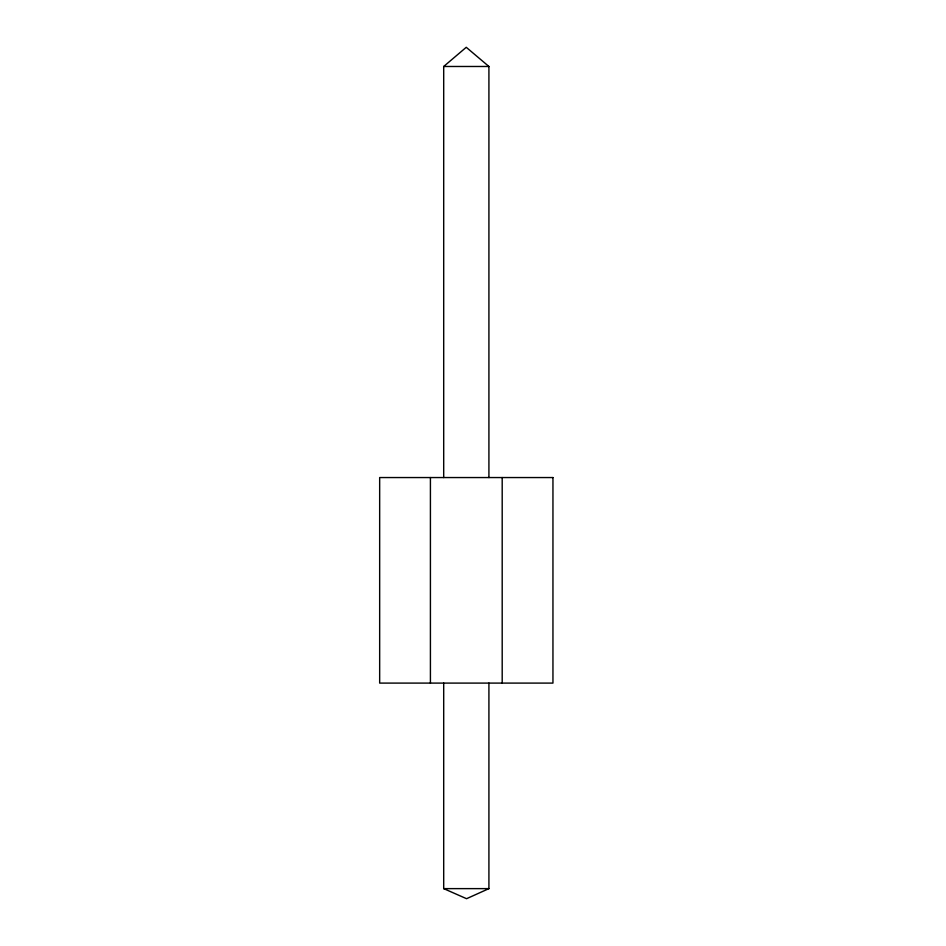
<?xml version="1.0" encoding="UTF-8"?>
<svg xmlns="http://www.w3.org/2000/svg" width="946" height="946" viewBox="0 0 946 946"><rect width="100%" height="100%" fill="white"/><g stroke="black" fill="none" stroke-linecap="round" stroke-linejoin="round"><path stroke-width="1.42" d="M443.698 477.553L443.698 66.48L466.248 47.3L488.916 66.48L488.916 477.553M488.916 683.095L488.916 888.625L466.567 898.7L443.698 888.625L443.698 683.095M443.698 66.48L488.916 66.48M443.698 888.625L488.916 888.625M502.196 477.553L502.196 683.095M430.418 477.553L430.418 683.095M552.949 477.553L379.665 477.553L379.665 683.095L552.949 683.095L552.949 477.553"/></g></svg>
